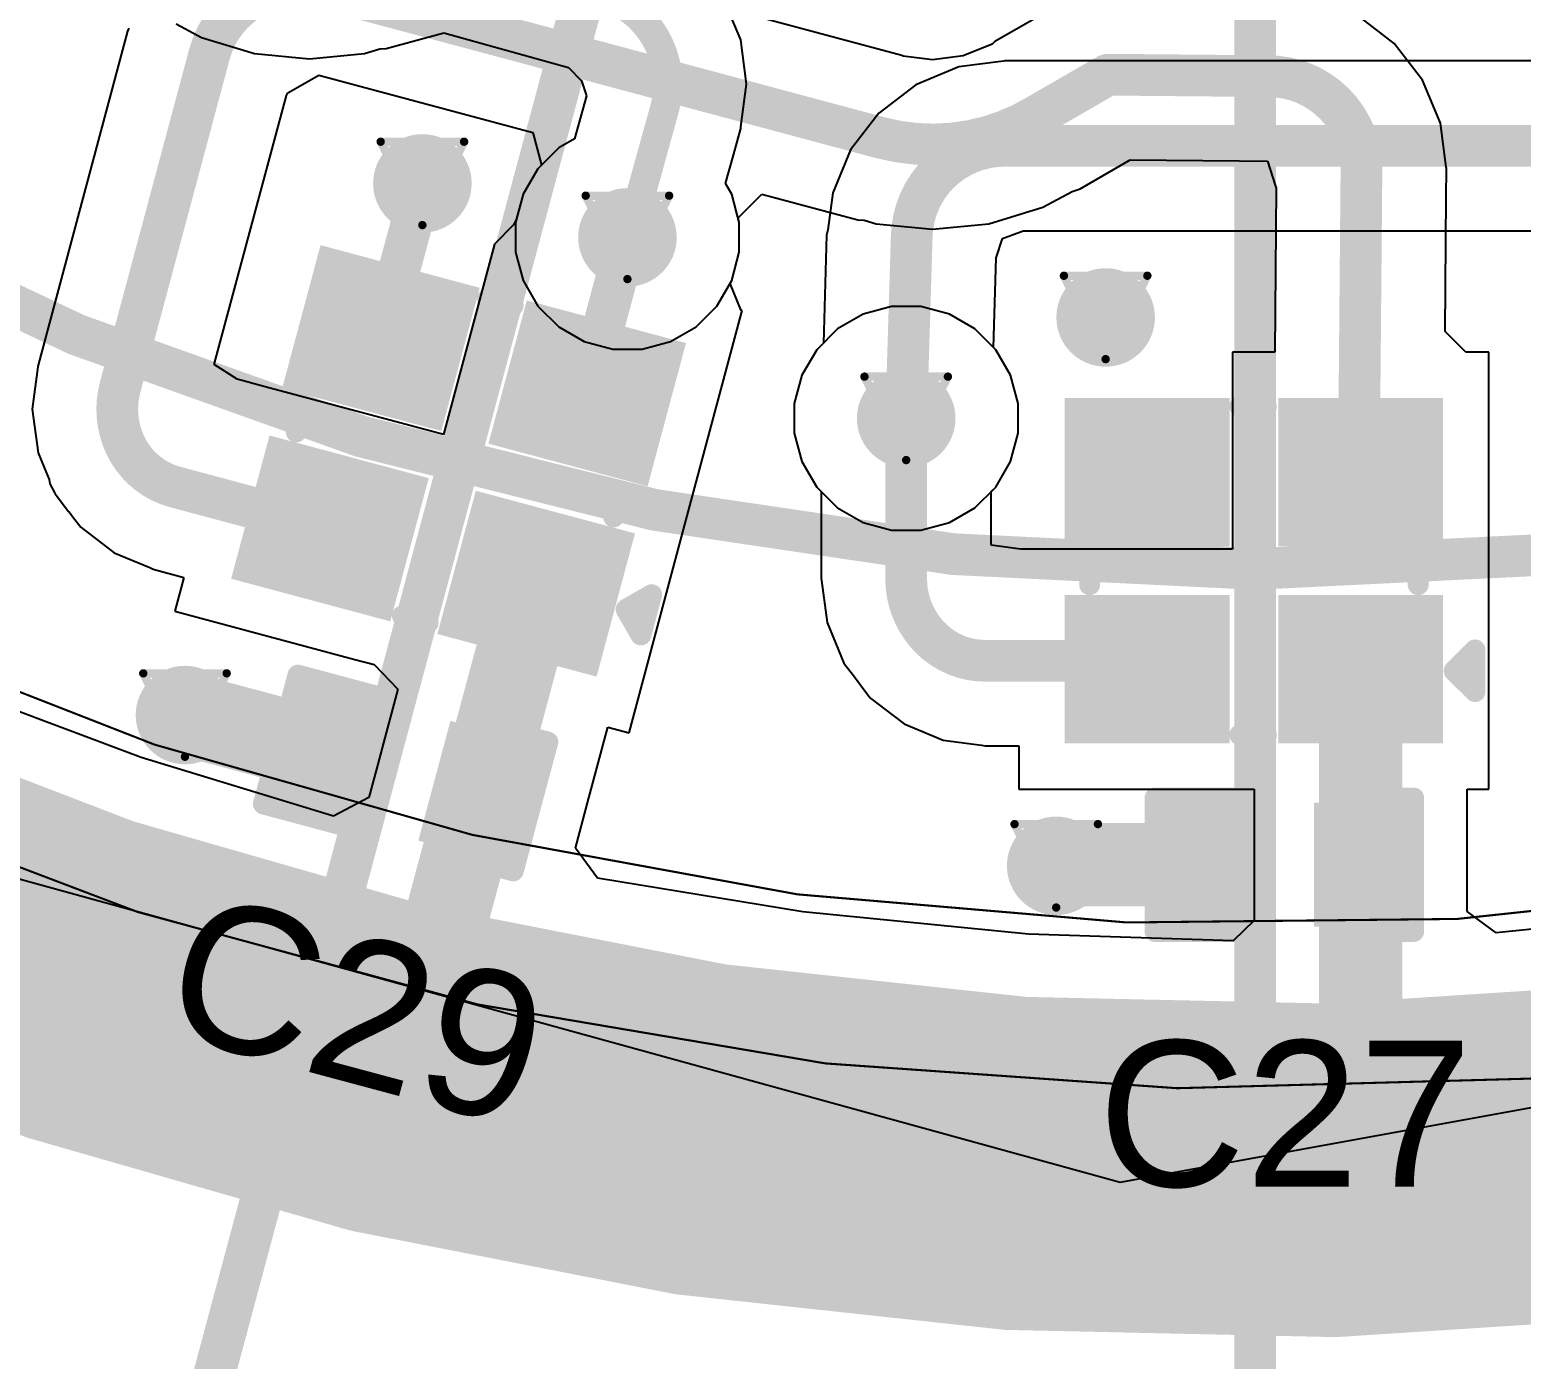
# Model space of a CAD drawing. Header units: inches. Extents: x -18 to 217, y -14 to 159.
# Drawn here: x 28.35 to 37.43, y -4.1 to 4 of the extents above; entities that cross this region are included whole.
import ezdxf

# ---------------------------------------------------------------- set-up
doc = ezdxf.new("R2010")
doc.units = ezdxf.units.IN
for name, color, linetype in [('Bottom Layer', 5, 'Continuous'), ('Dimension', 6, 'Continuous'), ('Drill Drawing', 1, 'Continuous'), ('Fabrication', 76, 'Continuous'), ('Top Layer', 1, 'Continuous'), ('Top Overlay', 2, 'Continuous'), ('Top Paste', 8, 'Continuous'), ('Top Solder', 216, 'Continuous'), ('Via Holes', 16, 'Continuous')]:
    doc.layers.add(name, color=color, linetype=linetype)
doc.styles.add('Arial', font='', dxfattribs={"height": 0.2})
doc.styles.get('Arial').set_extended_font_data('Arial')

# ---------------------------------------------------------------- blocks, each defined once
blk = doc.blocks.new('SK6812_EC20_14')
at = {"layer": 'Top Layer'}
for points in [[(-1.04999917, 0.95000191), (-0.24999823, 0.95000191), (-0.24999823, 0.25000077), (-1.04999917, 0.25000077)], [(0.24999823, 0.9499993699999999), (1.04999917, 0.9499993699999999), (1.04999917, 0.24999823), (0.24999823, 0.24999823)], [(-1.04999917, -0.24999823), (-0.24999823, -0.24999823), (-0.24999823, -0.9499993699999999), (-1.04999917, -0.9499993699999999)], [(0.24999823, -0.24999823), (1.04999917, -0.24999823), (1.04999917, -0.9499993699999999), (0.24999823, -0.9499993699999999)]]:
    blk.add_hatch(color=1, dxfattribs=at).paths.add_polyline_path(points)
at = {"layer": 'Top Paste'}
for points in [[(-1.04999917, 0.95000191), (-0.24999823, 0.95000191), (-0.24999823, 0.25000077), (-1.04999917, 0.25000077)], [(0.24999823, 0.9499993699999999), (1.04999917, 0.9499993699999999), (1.04999917, 0.24999823), (0.24999823, 0.24999823)], [(-1.04999917, -0.24999823), (-0.24999823, -0.24999823), (-0.24999823, -0.9499993699999999), (-1.04999917, -0.9499993699999999)], [(0.24999823, -0.24999823), (1.04999917, -0.24999823), (1.04999917, -0.9499993699999999), (0.24999823, -0.9499993699999999)]]:
    blk.add_hatch(color=8, dxfattribs=at).paths.add_polyline_path(points)
at = {"layer": 'Top Solder'}
for points in [[(-1.15159917, 1.05160191), (-0.14839823, 1.05160191), (-0.14839823, 0.14840077), (-1.15159917, 0.14840077)], [(0.14839823, 1.05159937), (1.15159917, 1.05159937), (1.15159917, 0.14839823), (0.14839823, 0.14839823)], [(-1.15159917, -0.14839823), (-0.14839823, -0.14839823), (-0.14839823, -1.05159937), (-1.15159917, -1.05159937)], [(0.14839823, -0.14839823), (1.15159917, -0.14839823), (1.15159917, -1.05159937), (0.14839823, -1.05159937)]]:
    blk.add_hatch(color=216, dxfattribs=at).paths.add_polyline_path(points)
at = {"layer": 'Top Overlay', "const_width": 0.127}
for points in [[(-0.08560054, 1.00000054), (0.0762, 1.00000562)], [(-1.00000054, -0.08560054), (-1.00000054, 0.0762)], [(0.9999929200000001, -0.08560054), (0.99999546, 0.0762)], [(1.2192, -0.6096), (1.3462, -0.4826)], [(1.3462, -0.7365974599999999), (1.3462, -0.4826)], [(1.2192, -0.6096), (1.3462, -0.7365974599999999)], [(-0.08560054, -0.9999929200000001), (0.0762, -0.99999546)]]:
    blk.add_lwpolyline(points, dxfattribs=at)
at = {"layer": 'Top Overlay', "const_width": 0.0635}
for points in [[(-0.11735054, 1.00000054, 1), (-0.05385054, 1.00000054, 1)], [(0.04445, 1.00000562, 1), (0.10795, 1.00000562, 1)], [(-1.03175054, 0.0762, 1), (-0.9682505399999999, 0.0762, 1)], [(0.9682454599999999, 0.0762, 1), (1.03174546, 0.0762, 1)], [(-1.03175054, -0.08560054, 1), (-0.9682505399999999, -0.08560054, 1)], [(0.96824292, -0.08560054, 1), (1.03174292, -0.08560054, 1)], [(1.31445, -0.4826, 1), (1.37795, -0.4826, 1)], [(1.31445, -0.4826, 1), (1.37795, -0.4826, 1)], [(1.18745, -0.6096, 1), (1.25095, -0.6096, 1)], [(1.18745, -0.6096, 1), (1.25095, -0.6096, 1)], [(1.31445, -0.7365974599999999, 1), (1.37795, -0.7365974599999999, 1)], [(1.31445, -0.7365974599999999, 1), (1.37795, -0.7365974599999999, 1)], [(-0.11735054, -0.9999929200000001, 1), (-0.05385054, -0.9999929200000001, 1)], [(0.04445, -0.99999546, 1), (0.10795, -0.99999546, 1)]]:
    blk.add_lwpolyline(points, format="xyb", close=True, dxfattribs=at)
blk = doc.blocks.new('SK6812_EC20_15')
at = {"layer": 'Top Layer'}
for points in [[(-1.04999917, 0.95000191), (-0.24999823, 0.95000191), (-0.24999823, 0.25000077), (-1.04999917, 0.25000077)], [(0.25000077, 0.95000191), (1.05000171, 0.95000191), (1.05000171, 0.25000077), (0.25000077, 0.25000077)], [(-1.04999917, -0.24999823), (-0.24999823, -0.24999823), (-0.24999823, -0.9499993699999999), (-1.04999917, -0.9499993699999999)], [(0.25000077, -0.24999823), (1.05000171, -0.24999823), (1.05000171, -0.9499993699999999), (0.25000077, -0.9499993699999999)]]:
    blk.add_hatch(color=1, dxfattribs=at).paths.add_polyline_path(points)
at = {"layer": 'Top Paste'}
for points in [[(-1.04999917, 0.95000191), (-0.24999823, 0.95000191), (-0.24999823, 0.25000077), (-1.04999917, 0.25000077)], [(0.25000077, 0.95000191), (1.05000171, 0.95000191), (1.05000171, 0.25000077), (0.25000077, 0.25000077)], [(-1.04999917, -0.24999823), (-0.24999823, -0.24999823), (-0.24999823, -0.9499993699999999), (-1.04999917, -0.9499993699999999)], [(0.25000077, -0.24999823), (1.05000171, -0.24999823), (1.05000171, -0.9499993699999999), (0.25000077, -0.9499993699999999)]]:
    blk.add_hatch(color=8, dxfattribs=at).paths.add_polyline_path(points)
at = {"layer": 'Top Solder'}
for points in [[(-1.15159917, 1.05160191), (-0.14839823, 1.05160191), (-0.14839823, 0.14840077), (-1.15159917, 0.14840077)], [(0.14840077, 1.05160191), (1.15160171, 1.05160191), (1.15160171, 0.14840077), (0.14840077, 0.14840077)], [(-1.15159917, -0.14839823), (-0.14839823, -0.14839823), (-0.14839823, -1.05159937), (-1.15159917, -1.05159937)], [(0.14840077, -0.14839823), (1.15160171, -0.14839823), (1.15160171, -1.05159937), (0.14840077, -1.05159937)]]:
    blk.add_hatch(color=216, dxfattribs=at).paths.add_polyline_path(points)
at = {"layer": 'Top Overlay', "const_width": 0.127}
for points in [[(-0.08560054, 1.00000054), (0.0762, 1.00000054)], [(-0.999998, -0.08560054), (-0.999998, 0.0762)], [(0.999998, -0.08560054), (0.999998, 0.0762)], [(1.2192, -0.6096), (1.3462, -0.4826)], [(1.3462, -0.7366), (1.3462, -0.4826)], [(1.2192, -0.6096), (1.3462, -0.7366)], [(-0.08560054, -0.999998), (0.0762, -0.999998)]]:
    blk.add_lwpolyline(points, dxfattribs=at)
at = {"layer": 'Top Overlay', "const_width": 0.0635}
for points in [[(-0.11735054, 1.00000054, 1), (-0.05385054, 1.00000054, 1)], [(0.04445, 1.00000054, 1), (0.10795, 1.00000054, 1)], [(-1.031748, 0.0762, 1), (-0.968248, 0.0762, 1)], [(0.968248, 0.0762, 1), (1.031748, 0.0762, 1)], [(-1.031748, -0.08560054, 1), (-0.968248, -0.08560054, 1)], [(0.968248, -0.08560054, 1), (1.031748, -0.08560054, 1)], [(1.31445, -0.4826, 1), (1.37795, -0.4826, 1)], [(1.31445, -0.4826, 1), (1.37795, -0.4826, 1)], [(1.18745, -0.6096, 1), (1.25095, -0.6096, 1)], [(1.18745, -0.6096, 1), (1.25095, -0.6096, 1)], [(1.31445, -0.7366, 1), (1.37795, -0.7366, 1)], [(1.31445, -0.7366, 1), (1.37795, -0.7366, 1)], [(-0.11735054, -0.999998, 1), (-0.05385054, -0.999998, 1)], [(0.04445, -0.999998, 1), (0.10795, -0.999998, 1)]]:
    blk.add_lwpolyline(points, format="xyb", close=True, dxfattribs=at)
blk = doc.blocks.new('C___0402_26')
at = {"layer": 'Top Layer'}
for points in [[(-0.6985, -0.31749746), (-0.6985, 0.3175025399999999), (-0.2413000000000001, 0.3175025400000001), (-0.2412999999999999, -0.31749746)], [(0.2413000000000001, -0.3175025400000001), (0.2412999999999999, 0.31749746), (0.6985, 0.31749746), (0.6985, -0.3175025399999999)]]:
    blk.add_hatch(color=1, dxfattribs=at).paths.add_polyline_path(points)
at = {"layer": 'Top Paste'}
for points in [[(-0.6985, -0.31749746), (-0.6985, 0.3175025399999999), (-0.2413000000000001, 0.3175025400000001), (-0.2412999999999999, -0.31749746)], [(0.2413000000000001, -0.3175025400000001), (0.2412999999999999, 0.31749746), (0.6985, 0.31749746), (0.6985, -0.3175025399999999)]]:
    blk.add_hatch(color=8, dxfattribs=at).paths.add_polyline_path(points)
at = {"layer": 'Top Solder'}
for points in [[(-0.7584998799999999, -0.3774973400000001), (-0.7584998799999999, 0.3775024199999999), (-0.1813001200000001, 0.3775024200000001), (-0.1813001199999999, -0.3774973399999999)], [(0.1813001200000001, -0.3775024200000001), (0.1813001199999999, 0.3774973399999999), (0.7584998799999999, 0.3774973400000001), (0.7584998799999999, -0.3775024199999999)]]:
    blk.add_hatch(color=216, dxfattribs=at).paths.add_polyline_path(points)
at = {"layer": 'Top Overlay', "const_width": 0.127}
for points in [[(-0.7874, 0.4064), (-0.2794, 0.4064)], [(-0.7874, -0.4064), (-0.7874, 0.4064)], [(0.2794, 0.4064), (0.7874, 0.4064)], [(0.7874, -0.4064), (0.7874, 0.4064)], [(-0.7874, -0.4064), (-0.2794, -0.4064)], [(0.2794, -0.4064), (0.7874, -0.4064)]]:
    blk.add_lwpolyline(points, dxfattribs=at)
at = {"layer": 'Top Overlay', "const_width": 0.0635}
for points in [[(-0.8191499999999999, 0.4064, 1), (-0.7556499999999999, 0.4064, 1)], [(-0.8191499999999999, 0.4064, 1), (-0.7556499999999999, 0.4064, 1)], [(-0.31115, 0.4064, 1), (-0.24765, 0.4064, 1)], [(0.24765, 0.4064, 1), (0.31115, 0.4064, 1)], [(0.7556499999999999, 0.4064, 1), (0.8191499999999999, 0.4064, 1)], [(0.7556499999999999, 0.4064, 1), (0.8191499999999999, 0.4064, 1)], [(-0.8191499999999999, -0.4064, 1), (-0.7556499999999999, -0.4064, 1)], [(-0.8191499999999999, -0.4064, 1), (-0.7556499999999999, -0.4064, 1)], [(-0.31115, -0.4064, 1), (-0.24765, -0.4064, 1)], [(0.24765, -0.4064, 1), (0.31115, -0.4064, 1)], [(0.7556499999999999, -0.4064, 1), (0.8191499999999999, -0.4064, 1)], [(0.7556499999999999, -0.4064, 1), (0.8191499999999999, -0.4064, 1)]]:
    blk.add_lwpolyline(points, format="xyb", close=True, dxfattribs=at)
blk = doc.blocks.new('C___0402_27')
at = {"layer": 'Top Layer'}
for points in [[(-0.69849746, -0.3175), (-0.69849746, 0.3175), (-0.24129746, 0.3175), (-0.24129746, -0.3175)], [(0.24130254, -0.31750762), (0.24130254, 0.31749238), (0.6985025399999999, 0.31749238), (0.6985025399999999, -0.31750762)]]:
    blk.add_hatch(color=1, dxfattribs=at).paths.add_polyline_path(points)
at = {"layer": 'Top Paste'}
for points in [[(-0.69849746, -0.3175), (-0.69849746, 0.3175), (-0.24129746, 0.3175), (-0.24129746, -0.3175)], [(0.24130254, -0.31750762), (0.24130254, 0.31749238), (0.6985025399999999, 0.31749238), (0.6985025399999999, -0.31750762)]]:
    blk.add_hatch(color=8, dxfattribs=at).paths.add_polyline_path(points)
at = {"layer": 'Top Solder'}
for points in [[(-0.7584973399999999, -0.37749988), (-0.7584973399999999, 0.37749988), (-0.18129758, 0.37749988), (-0.18129758, -0.37749988)], [(0.1813026599999999, -0.3775075), (0.18130266, 0.37749226), (0.75850242, 0.37749226), (0.75850242, -0.3775075)]]:
    blk.add_hatch(color=216, dxfattribs=at).paths.add_polyline_path(points)
at = {"layer": 'Top Overlay', "const_width": 0.127}
for points in [[(-0.78740254, -0.4064), (-0.78739746, 0.4064)], [(-0.78739746, 0.4064), (-0.27940254, 0.40640508)], [(0.27940254, 0.40639746), (0.78739746, 0.4064)], [(0.78739746, -0.4064), (0.78739746, 0.4064)], [(-0.78740254, -0.4064), (-0.2794, -0.4064)], [(0.27939746, -0.4064076199999999), (0.78739746, -0.4064)]]:
    blk.add_lwpolyline(points, dxfattribs=at)
at = {"layer": 'Top Overlay', "const_width": 0.0635}
for points in [[(-0.8191474599999999, 0.4064, 1), (-0.7556474599999999, 0.4064, 1)], [(-0.8191474599999999, 0.4064, 1), (-0.7556474599999999, 0.4064, 1)], [(-0.31115254, 0.40640508, 1), (-0.24765254, 0.40640508, 1)], [(0.24765254, 0.40639746, 1), (0.31115254, 0.40639746, 1)], [(0.7556474599999999, 0.4064, 1), (0.8191474599999999, 0.4064, 1)], [(0.7556474599999999, 0.4064, 1), (0.8191474599999999, 0.4064, 1)], [(-0.8191525399999998, -0.4064, 1), (-0.75565254, -0.4064, 1)], [(-0.8191525399999998, -0.4064, 1), (-0.75565254, -0.4064, 1)], [(-0.31115, -0.4064, 1), (-0.24765, -0.4064, 1)], [(0.24764746, -0.4064076199999999, 1), (0.31114746, -0.4064076199999999, 1)], [(0.7556474599999999, -0.4064, 1), (0.8191474599999999, -0.4064, 1)], [(0.7556474599999999, -0.4064, 1), (0.8191474599999999, -0.4064, 1)]]:
    blk.add_lwpolyline(points, format="xyb", close=True, dxfattribs=at)

msp = doc.modelspace()

# ---------------------------------------------------------------- hatches: boundary and pattern name
at = {"layer": 'Bottom Layer'}
h = msp.add_hatch(color=5, dxfattribs=at)
edge = h.paths.add_edge_path()
edge.add_arc((30.74084022, 3.06484528), 0.2999994, 0, 360)
h = msp.add_hatch(color=5, dxfattribs=at)
edge = h.paths.add_edge_path()
edge.add_arc((31.98903178, 2.73615404), 0.2999994, 0, 360)
h = msp.add_hatch(color=5, dxfattribs=at)
edge = h.paths.add_edge_path()
edge.add_arc((34.90018674, 2.24858072), 0.2999994, 0, 360)
h = msp.add_hatch(color=5, dxfattribs=at)
edge = h.paths.add_edge_path()
edge.add_arc((33.68595498, 1.63403026), 0.2999994, 0, 360)
h = msp.add_hatch(color=5, dxfattribs=at)
edge = h.paths.add_edge_path()
edge.add_arc((29.2955345, -0.17275556), 0.2999994, 0, 360)
h = msp.add_hatch(color=5, dxfattribs=at)
edge = h.paths.add_edge_path()
edge.add_arc((34.5992577, -1.0909935), 0.2999994, 0, 360)
at = {"layer": 'Top Layer'}
h = msp.add_hatch(color=1, dxfattribs=at)
edge = h.paths.add_edge_path()
edge.add_arc((30.74084022, 3.06484528), 0.2999994, 0, 360)
h = msp.add_hatch(color=1, dxfattribs=at)
edge = h.paths.add_edge_path()
edge.add_arc((31.98903178, 2.73615404), 0.2999994, 0, 360)
h = msp.add_hatch(color=1, dxfattribs=at)
edge = h.paths.add_edge_path()
edge.add_arc((34.90018674, 2.24858072), 0.2999994, 0, 360)
h = msp.add_hatch(color=1, dxfattribs=at)
edge = h.paths.add_edge_path()
edge.add_arc((33.68595498, 1.63403026), 0.2999994, 0, 360)
h = msp.add_hatch(color=1, dxfattribs=at)
edge = h.paths.add_edge_path()
edge.add_arc((29.2955345, -0.17275556), 0.2999994, 0, 360)
h = msp.add_hatch(color=1, dxfattribs=at)
edge = h.paths.add_edge_path()
edge.add_arc((34.5992577, -1.0909935), 0.2999994, 0, 360)
at = {"layer": 'Via Holes'}
h = msp.add_hatch(color=7, dxfattribs=at)
edge = h.paths.add_edge_path()
edge.add_arc((30.74084022, 3.06484528), 0.1499997, 0, 360)
h = msp.add_hatch(color=7, dxfattribs=at)
edge = h.paths.add_edge_path()
edge.add_arc((31.98903178, 2.73615404), 0.1499997, 0, 360)
h = msp.add_hatch(color=7, dxfattribs=at)
edge = h.paths.add_edge_path()
edge.add_arc((34.90018674, 2.24858072), 0.1499997, 0, 360)
h = msp.add_hatch(color=7, dxfattribs=at)
edge = h.paths.add_edge_path()
edge.add_arc((33.68595498, 1.63403026), 0.1499997, 0, 360)
h = msp.add_hatch(color=7, dxfattribs=at)
edge = h.paths.add_edge_path()
edge.add_arc((29.2955345, -0.17275556), 0.1499997, 0, 360)
h = msp.add_hatch(color=7, dxfattribs=at)
edge = h.paths.add_edge_path()
edge.add_arc((34.5992577, -1.0909935), 0.1499997, 0, 360)

# ---------------------------------------------------------------- linework, layer by layer
at = {"layer": 'Bottom Layer'}
for p, q in [((32.67838524, 3.93915646), (32.57382868, 4.19157658)), ((29.24179572, 4.03659848), (29.39568162, 3.9543482)), ((29.39568162, 3.9543482), (29.71801524, 3.85656836)), ((30.51981958, 3.88720584), (30.8715537, 3.98144746)), ((30.8715537, 3.98144746), (31.6297564, 3.77072906)), ((32.71404683999999, 3.66827308), (32.67838524, 3.93915646)), ((29.71801524, 3.85656836), (30.05323174, 3.82355344)), ((30.05323174, 3.82355344), (30.38844824, 3.85656836)), ((30.38844824, 3.85656836), (30.4810795, 3.88466838)), ((30.4810795, 3.88466838), (30.51981958, 3.88720584)), ((31.6297564, 3.77072906), (31.70858276, 3.69009422)), ((34.00550222, 3.77416568), (33.74407017999999, 3.66587532)), ((34.27835918, 3.81008636), (34.00550222, 3.77416568)), ((34.28684786, 3.81177546), (34.27835918, 3.81008636)), ((37.79226884, 3.811778), (34.28684786, 3.81177546)), ((31.70858276, 3.69009422), (31.73961648, 3.597752519999999)), ((32.67992194, 3.40907878), (32.71404683999999, 3.66827308)), ((33.74407017999999, 3.66587532), (33.51957482, 3.49361252)), ((31.73961648, 3.597752519999999), (31.66722902, 3.33671418)), ((33.51957482, 3.49361252), (33.34731202, 3.26911716)), ((32.63417908, 3.23783198), (32.679005, 3.39946742)), ((32.679005, 3.39946742), (32.67992701999999, 3.40907878)), ((32.67992701999999, 3.40907878), (32.67992194, 3.40907878)), ((31.57088681999999, 3.28109072), (31.44409509999999, 3.154299)), ((31.66722902, 3.33671418), (31.57088681999999, 3.28109072)), ((33.34731202, 3.26911716), (33.23902166, 3.00768512)), ((32.58601814, 3.06414678), (32.63417908, 3.23783198)), ((31.44409509999999, 3.154299), (31.35444072, 2.99901102)), ((31.35444072, 2.99901102), (31.30803238, 2.82580842)), ((32.62362284, 2.99901102), (32.58601814, 3.06414678)), ((32.67003118, 2.82580842), (32.62362284, 2.99901102)), ((33.23902166, 3.00768512), (33.20923, 2.78137874)), ((31.30803238, 2.82580842), (31.30803238, 2.64649966)), ((32.67003118, 2.64649966), (32.67003118, 2.82580842)), ((33.20182081999999, 2.7492833), (33.18177514, 2.09293206)), ((33.20923, 2.78137874), (33.20182081999999, 2.7492833)), ((34.2340311, 2.61255002), (34.27209554, 2.73025362)), ((34.27209554, 2.73025362), (34.39836656, 2.77587202)), ((34.39836656, 2.77587202), (37.79225868, 2.77587456)), ((31.30803238, 2.64649966), (31.35444072, 2.47329706)), ((32.62362284, 2.47329706), (32.67003118, 2.64649966)), ((34.21733313999999, 2.06573374), (34.2340311, 2.61255002)), ((31.35444072, 2.47329706), (31.44409509999999, 2.31800908)), ((32.53396846, 2.31800908), (32.62362284, 2.47329706)), ((31.44409509999999, 2.31800908), (31.57088681999999, 2.19121736)), ((32.40717674, 2.19121736), (32.53396846, 2.31800908)), ((31.57088681999999, 2.19121736), (31.7261748, 2.10156298)), ((32.25188876, 2.10156298), (32.40717674, 2.19121736)), ((31.7261748, 2.10156298), (31.8993774, 2.05515464)), ((32.07868616, 2.05515464), (32.25188876, 2.10156298)), ((33.18177514, 2.09293206), (33.1410183, 2.05217522)), ((31.8993774, 2.05515464), (32.07868616, 2.05515464)), ((33.1410183, 2.05217522), (33.05136392, 1.89688724)), ((34.23089166, 2.05217522), (34.21733313999999, 2.06573374)), ((34.32054604, 1.89688724), (34.23089166, 2.05217522)), ((33.05136392, 1.89688724), (33.00495557999999, 1.72368464)), ((34.36695438, 1.72368464), (34.32054604, 1.89688724)), ((33.00495557999999, 1.72368464), (33.00495557999999, 1.54437588)), ((34.36695438, 1.54437588), (34.36695438, 1.72368464)), ((33.00495557999999, 1.54437588), (33.05136392, 1.37117328)), ((34.32054604, 1.37117328), (34.36695438, 1.54437588)), ((33.05136392, 1.37117328), (33.1410183, 1.2158853)), ((34.23089166, 1.2158853), (34.32054604, 1.37117328)), ((33.1410183, 1.2158853), (33.26781002, 1.08909358)), ((34.10409994, 1.08909358), (34.23089166, 1.2158853)), ((33.26781002, 1.08909358), (33.423098, 0.9994392)), ((33.423098, 0.9994392), (33.5963006, 0.95303086)), ((33.77560936, 0.95303086), (33.94881196, 0.9994392)), ((33.94881196, 0.9994392), (34.10409994, 1.08909358)), ((33.5963006, 0.95303086), (33.77560936, 0.95303086))]:
    msp.add_line(p, q, dxfattribs=at)
for points, const_width in [([(31.81510274, 4.2164889, -0.4105589686091919), (32.21745652, 3.52746818)], 0.1778), ([(33.71939662, 2.7334718, -0.4113535420624389), (34.2868504, 3.29382628)], 0.254)]:
    msp.add_lwpolyline(points, format="xyb", dxfattribs=dict(at, const_width=const_width))
for points, const_width in [([(31.99724614, 2.73387566), (32.21731936, 3.52749358)], 0.1778), ([(34.28684786, 3.29382374), (37.79226884, 3.29382628)], 0.254), ([(33.68595498, 1.63403026), (33.71953124, 2.7334718)], 0.254)]:
    msp.add_lwpolyline(points, dxfattribs=dict(at, const_width=const_width))
for points, const_width in [([(32.17286936, 3.52749358, 1), (32.26176936, 3.52749358, 1)], 0.0889), ([(32.17300652, 3.52746818, 1), (32.26190652, 3.52746818, 1)], 0.0889), ([(34.22334786, 3.29382374, 1), (34.35034786, 3.29382374, 1)], 0.127), ([(34.22335039999999, 3.29382628, 1), (34.3503504, 3.29382628, 1)], 0.127), ([(31.95279614, 2.73387566, 1), (32.04169614, 2.73387566, 1)], 0.0889), ([(33.65589661999999, 2.7334718, 1), (33.78289662, 2.7334718, 1)], 0.127), ([(33.65603124, 2.7334718, 1), (33.78303124, 2.7334718, 1)], 0.127), ([(33.62245497999999, 1.63403026, 1), (33.74945498, 1.63403026, 1)], 0.127)]:
    msp.add_lwpolyline(points, format="xyb", close=True, dxfattribs=dict(at, const_width=const_width))
at = {"layer": 'Dimension', "const_width": 0.254}
for points in [[(35.81033478, 46.4669251), (35.81100533999999, -6.45006076)], [(29.16305064, -5.34743914), (42.36282611999999, 43.91477628)]]:
    msp.add_lwpolyline(points, dxfattribs=at)
for points in [[(58.31000022, 19.46699942, 1), (13.30999878, 19.46699942, 1)], [(54.56033537999999, 19.46692576, 1), (17.06033418, 19.46692576, 1)]]:
    msp.add_lwpolyline(points, format="xyb", close=True, dxfattribs=at)
at = {"layer": 'Drill Drawing', "const_width": 0.0508}
for points in [[(30.48684022, 3.31884528), (30.99484022, 3.31884528)], [(30.48684022, 3.31884528), (30.74084022, 2.81084528)], [(30.74084022, 2.81084528), (30.99484022, 3.31884528)], [(31.73503178, 2.99015404), (32.24303178, 2.99015404)], [(31.73503178, 2.99015404), (31.98903178, 2.48215404)], [(31.98903178, 2.48215404), (32.24303178, 2.99015404)], [(34.64618674, 2.50258072), (35.15418674, 2.50258072)], [(34.64618674, 2.50258072), (34.90018674, 1.99458072)], [(34.90018674, 1.99458072), (35.15418674, 2.50258072)], [(33.43195498, 1.88803026), (33.93995498, 1.88803026)], [(33.43195498, 1.88803026), (33.68595498, 1.38003026)], [(33.68595498, 1.38003026), (33.93995498, 1.88803026)], [(29.0415345, 0.08124444), (29.5495345, 0.08124444)], [(29.0415345, 0.08124444), (29.2955345, -0.42675556)], [(29.2955345, -0.42675556), (29.5495345, 0.08124444)], [(34.3452577, -0.8369935000000001), (34.8532577, -0.8369935000000001)], [(34.3452577, -0.8369935000000001), (34.5992577, -1.3449935)], [(34.5992577, -1.3449935), (34.8532577, -0.8369935000000001)]]:
    msp.add_lwpolyline(points, dxfattribs=at)
at = {"layer": 'Drill Drawing', "const_width": 0.0254}
for points in [[(30.47414022, 3.31884528, 1), (30.49954022, 3.31884528, 1)], [(30.47414022, 3.31884528, 1), (30.49954022, 3.31884528, 1)], [(30.98214022, 3.31884528, 1), (31.00754022, 3.31884528, 1)], [(30.98214022, 3.31884528, 1), (31.00754022, 3.31884528, 1)], [(31.72233178, 2.99015404, 1), (31.74773178, 2.99015404, 1)], [(31.72233178, 2.99015404, 1), (31.74773178, 2.99015404, 1)], [(32.23033178, 2.99015404, 1), (32.25573178, 2.99015404, 1)], [(32.23033178, 2.99015404, 1), (32.25573178, 2.99015404, 1)], [(30.72814022, 2.81084528, 1), (30.75354022, 2.81084528, 1)], [(30.72814022, 2.81084528, 1), (30.75354022, 2.81084528, 1)], [(31.97633178, 2.48215404, 1), (32.00173178, 2.48215404, 1)], [(31.97633178, 2.48215404, 1), (32.00173178, 2.48215404, 1)], [(34.63348674, 2.50258072, 1), (34.65888674, 2.50258072, 1)], [(34.63348674, 2.50258072, 1), (34.65888674, 2.50258072, 1)], [(35.14148674, 2.50258072, 1), (35.16688674, 2.50258072, 1)], [(35.14148674, 2.50258072, 1), (35.16688674, 2.50258072, 1)], [(34.88748674, 1.99458072, 1), (34.91288674, 1.99458072, 1)], [(34.88748674, 1.99458072, 1), (34.91288674, 1.99458072, 1)], [(33.41925498, 1.88803026, 1), (33.44465498, 1.88803026, 1)], [(33.41925498, 1.88803026, 1), (33.44465498, 1.88803026, 1)], [(33.92725497999999, 1.88803026, 1), (33.95265498, 1.88803026, 1)], [(33.92725497999999, 1.88803026, 1), (33.95265498, 1.88803026, 1)], [(33.67325498, 1.38003026, 1), (33.69865498, 1.38003026, 1)], [(33.67325498, 1.38003026, 1), (33.69865498, 1.38003026, 1)], [(29.02883449999999, 0.08124444, 1), (29.0542345, 0.08124444, 1)], [(29.02883449999999, 0.08124444, 1), (29.0542345, 0.08124444, 1)], [(29.5368345, 0.08124444, 1), (29.5622345, 0.08124444, 1)], [(29.5368345, 0.08124444, 1), (29.5622345, 0.08124444, 1)], [(29.2828345, -0.42675556, 1), (29.3082345, -0.42675556, 1)], [(29.2828345, -0.42675556, 1), (29.3082345, -0.42675556, 1)], [(34.3325577, -0.8369935000000001, 1), (34.35795769999999, -0.8369935000000001, 1)], [(34.3325577, -0.8369935000000001, 1), (34.35795769999999, -0.8369935000000001, 1)], [(34.8405577, -0.8369935000000001, 1), (34.8659577, -0.8369935000000001, 1)], [(34.8405577, -0.8369935000000001, 1), (34.8659577, -0.8369935000000001, 1)], [(34.5865577, -1.3449935, 1), (34.6119577, -1.3449935, 1)], [(34.5865577, -1.3449935, 1), (34.6119577, -1.3449935, 1)]]:
    msp.add_lwpolyline(points, format="xyb", close=True, dxfattribs=at)
at = {"layer": 'Fabrication', "const_width": 0.0127}
for points in [[(53.19354867999999, 31.33267292, -1.167099627659095), (15.6750893, 13.58702642)], [(53.19354867999999, 31.33267292, -1.167099627659095), (15.6750893, 13.58702642)], [(53.19354867999999, 31.33267292, -1.167099627659095), (15.6750893, 13.58702642)], [(53.19354867999999, 31.33267292, -1.167099627659095), (15.6750893, 13.58702642)], [(54.51114574, 31.13829434, -1.205705075990638), (14.17744688, 15.54997652)], [(54.51114574, 31.13829434, -1.205705075990638), (14.17744688, 15.54997652)]]:
    msp.add_lwpolyline(points, format="xyb", dxfattribs=at)
at = {"layer": 'Top Layer'}
for p, q in [((33.65892176, 3.8445186), (30.27294936, 4.75178628)), ((34.65483798, 4.175506), (34.22624092, 3.9280592)), ((36.65717586, 3.91737088), (36.43245444, 4.089803859999999)), ((28.95455982, 4.009339199999999), (28.94557076, 3.99110962)), ((28.94557076, 3.99110962), (28.40099222, 1.95867528)), ((34.20862855999999, 3.9136574), (34.03362764, 3.84117088)), ((34.21817896, 3.92098784), (34.20862855999999, 3.9136574)), ((34.22624092, 3.9280592), (34.21817896, 3.92098784)), ((36.82960884, 3.69264946), (36.65717586, 3.91737088)), ((33.66850518, 3.83979166), (33.65892176, 3.8445186)), ((33.8458302, 3.81644652), (33.66850518, 3.83979166)), ((34.03362764, 3.84117088), (33.8458302, 3.81644652)), ((29.9226224, 3.615527439999999), (30.10961466, 3.72310406)), ((30.10961466, 3.72310406), (31.41237812, 3.37402932)), ((36.93800333999999, 3.43096088), (36.82960884, 3.69264946)), ((29.47409904, 1.9611467), (29.9132244, 3.600013119999999)), ((29.9132244, 3.600013119999999), (29.9226224, 3.615527439999999)), ((31.41237812, 3.37402932), (31.46551492, 3.17571882)), ((36.97310106, 3.16434724), (36.93800333999999, 3.43096088)), ((34.74418755999999, 3.03093628), (35.05036424, 3.20770504)), ((35.05036424, 3.20770504), (35.71254224, 3.20156332)), ((35.71254224, 3.20156332), (35.885882, 3.19995296)), ((35.885882, 3.19995296), (35.93496496, 3.04792888)), ((31.44409509999999, 3.154299), (31.35444072, 2.99901102)), ((31.46551492, 3.17571882), (31.44409509999999, 3.154299)), ((36.97349984, 3.16225174), (36.97310106, 3.16434724)), ((36.9744625, 3.1622619), (36.97349984, 3.16225174)), ((36.97400022, 2.98509182), (36.97546072, 3.15195966)), ((36.97561566, 3.15647832), (36.9744625, 3.1622619)), ((36.97521434, 3.15449204), (36.97561566, 3.15647832)), ((36.97546072, 3.15195966), (36.97521434, 3.15449204)), ((31.35444072, 2.99901102), (31.31258914, 2.8428188)), ((32.6621902, 2.85506922), (32.80736644, 3.00024546)), ((32.80736644, 3.00024546), (33.39080952, 2.843911)), ((34.51803104, 2.91920422), (34.69726614, 3.01500794)), ((34.69726614, 3.01500794), (34.74418755999999, 3.03093628)), ((35.93850064, 3.0359096), (35.92980622, 2.03753974)), ((35.93496496, 3.04792888), (35.93850064, 3.0359096)), ((34.1885143, 2.8192476), (34.51803104, 2.91920422)), ((36.96684758, 2.16381076), (36.97400022, 2.98509182)), ((31.31258914, 2.8428188), (31.29584546, 2.81191208)), ((32.67003118, 2.82580842), (32.6621902, 2.85506922)), ((32.67003118, 2.64649966), (32.67003118, 2.82580842)), ((33.39080952, 2.843911), (33.43039288, 2.84131766)), ((33.43039288, 2.84131766), (33.5031461, 2.8192476)), ((33.5031461, 2.8192476), (33.8458302, 2.78549608)), ((33.8458302, 2.78549608), (34.1885143, 2.8192476)), ((31.29584546, 2.81191208), (31.17895466, 2.69455138)), ((31.17895466, 2.69454376), (30.86837362, 1.5354427)), ((31.17895466, 2.69455138), (31.17894958, 2.69454884)), ((31.17894958, 2.69454884), (31.17895466, 2.69454376)), ((32.62362284, 2.47329706), (32.67003118, 2.64649966)), ((32.61371938, 2.45614444), (32.62362284, 2.47329706)), ((32.6817609, 2.29187756), (32.61371938, 2.45614444)), ((32.37714886, 1.13116868), (32.68773244, 2.29027736)), ((32.68773244, 2.29027736), (32.6817609, 2.29187756)), ((33.5963006, 2.31502966), (33.423098, 2.26862132)), ((33.77560936, 2.31502966), (33.5963006, 2.31502966)), ((33.94881196, 2.26862132), (33.77560936, 2.31502966)), ((33.26781002, 2.17896694), (33.1410183, 2.05217522)), ((33.423098, 2.26862132), (33.26781002, 2.17896694)), ((34.10409994, 2.17896694), (33.94881196, 2.26862132)), ((34.23089166, 2.05217522), (34.10409994, 2.17896694)), ((37.09202386, 2.03753974), (36.96684758, 2.16381076)), ((33.1410183, 2.05217522), (33.05136392, 1.89688724)), ((34.32054604, 1.89688724), (34.23089166, 2.05217522)), ((35.92980622, 2.03753974), (35.67163807999999, 2.03753974)), ((35.67163807999999, 2.03753974), (35.67163807999999, 0.8375396)), ((37.23363647999999, 2.03753974), (37.09202386, 2.03753974)), ((37.23363647999999, 0.57554114), (37.23363647999999, 2.03753974)), ((28.40021498, 1.94686174), (28.36635424, 1.68965626)), ((28.40099222, 1.95867528), (28.40021498, 1.94686174)), ((29.61267636, 1.87190888), (29.47409904, 1.9611467)), ((29.784421, 1.82588662), (29.61267636, 1.87190888)), ((30.86837362, 1.5354427), (29.784421, 1.82588662)), ((33.05136392, 1.89688724), (33.00495557999999, 1.72368464)), ((34.36695438, 1.72368464), (34.32054604, 1.89688724)), ((28.36635424, 1.68965626), (28.40137576, 1.42363444)), ((33.00495557999999, 1.72368464), (33.00495557999999, 1.54437588)), ((34.36695438, 1.54437588), (34.36695438, 1.72368464)), ((33.00495557999999, 1.54437588), (33.05136392, 1.37117328)), ((34.32054604, 1.37117328), (34.36695438, 1.54437588)), ((28.40137576, 1.42363444), (28.43846738, 1.33408928)), ((33.05136392, 1.37117328), (33.1410183, 1.2158853)), ((34.23089166, 1.2158853), (34.32054604, 1.37117328)), ((28.43846738, 1.33408928), (28.46805584, 1.262634)), ((28.46805584, 1.262634), (28.47351176, 1.23517406)), ((28.47351176, 1.23517406), (28.50271922, 1.1789664)), ((33.1410183, 1.2158853), (33.16800071999999, 1.18890288)), ((33.16800071999999, 1.18890288), (33.16799564, 0.65881758)), ((34.20390162, 0.8618347000000001), (34.20390416, 1.1888978)), ((34.20390416, 1.1888978), (34.23089166, 1.2158853)), ((28.50271922, 1.1789664), (28.50405018, 1.17573806)), ((28.50405018, 1.17573806), (28.5051246, 1.17433852)), ((28.5051246, 1.17433852), (28.50513222, 1.1743436)), ((28.50513222, 1.1743436), (28.50552846, 1.1744325)), ((28.50552846, 1.1744325), (28.58579754, 1.06713782)), ((31.99875744, -0.2810129), (32.3771514, 1.13116868)), ((32.3771514, 1.13116868), (32.37714886, 1.13116868)), ((28.58579754, 1.06713782), (28.59001648, 1.06432096)), ((28.59001648, 1.06432096), (28.61083432, 1.0371963)), ((28.61083432, 1.0371963), (28.66080374, 0.9720757799999998)), ((28.66080374, 0.9720757799999998), (28.864687, 0.8156295599999999)), ((34.38170161999999, 0.8375396), (34.20390162, 0.8618347000000001)), ((35.67163807999999, 0.8375396), (34.38170161999999, 0.8375396)), ((28.864687, 0.8156295599999999), (29.0812855, 0.72591168)), ((29.0812855, 0.72591168), (29.10181378, 0.7157872399999999)), ((29.10181378, 0.7157872399999999), (29.28942326, 0.66551556)), ((29.28942326, 0.66551556), (29.2342824, 0.45972476)), ((33.16799564, 0.65881758), (33.17036292, 0.64691514)), ((33.17036292, 0.64691514), (33.20417032, 0.39011606)), ((37.23363647999999, -0.624459), (37.23363647999999, 0.57554114)), ((29.2342824, 0.45972476), (30.32994188, 0.16614394)), ((33.20417032, 0.39011606), (33.30685236, 0.14222222)), ((30.32994188, 0.16614394), (30.44724924, 0.13471144)), ((30.44724924, 0.13471144), (30.59134344, -0.014478)), ((33.30685236, 0.14222222), (33.36444178, 0.06717284)), ((23.93499912, 0.0294005), (34.98801485999999, -3.01798228)), ((29.02793788, -0.43214798), (27.7355935, 0.05425694)), ((33.36444178, 0.06717284), (33.4465676, -0.04080764)), ((30.59134344, -0.014478), (30.49548384, -0.3722293799999999)), ((33.4465676, -0.04080764), (33.46742099999999, -0.06823202)), ((33.46742099999999, -0.06823202), (33.46999148, -0.07208266)), ((33.46999148, -0.07208266), (33.47072808, -0.07258558)), ((33.47072808, -0.07258558), (33.4707357, -0.0725805)), ((33.4707357, -0.0725805), (33.47077634, -0.07260844)), ((33.47077634, -0.07260844), (33.60638186, -0.17467326)), ((33.60638186, -0.17467326), (33.67431924, -0.22680422)), ((31.74624588, -0.70737222), (31.86975084, -0.24644604)), ((31.86975084, -0.24644604), (31.99875744, -0.2810129)), ((33.67431924, -0.22680422), (33.91174574, -0.32515048)), ((33.91174574, -0.32515048), (34.14406684, -0.35573462)), ((34.14406684, -0.35573462), (34.16663981999999, -0.3602253399999999)), ((34.16663981999999, -0.3602253399999999), (34.37163813999999, -0.3602253399999999)), ((34.37163813999999, -0.3602253399999999), (34.37163813999999, -0.624459)), ((30.20008438, -0.78771242), (29.02793788, -0.43214798)), ((30.49548384, -0.37224208), (30.46669548, -0.47968408)), ((30.49548384, -0.3722293799999999), (30.49548384, -0.37224208)), ((30.46669294, -0.47968916), (30.41461278, -0.6740575799999999)), ((30.46669548, -0.47968408), (30.46669294, -0.47968916)), ((34.37163813999999, -0.624459), (35.80519636, -0.624459)), ((35.80519636, -0.624459), (35.80519636, -1.4239875)), ((37.1000782, -1.36913112), (37.1000782, -0.624459)), ((37.1000782, -0.624459), (37.23363647999999, -0.624459)), ((30.41461278, -0.6740575799999999), (30.20008438, -0.78771242)), ((31.71745498, -0.8148142199999999), (31.7462408, -0.70738492)), ((31.7462408, -0.70738492), (31.74624588, -0.70737222)), ((31.67241062, -0.9829317399999999), (31.71745498, -0.81482438)), ((31.71745498, -0.81482438), (31.71745498, -0.8148142199999999)), ((31.80762244, -1.1652885), (31.67241062, -0.9829317399999999)), ((33.0565125, -1.37147808), (31.80762244, -1.1652885)), ((34.98801485999999, -3.01798228), (45.47419911999999, -1.1135995)), ((34.43071345999999, -1.50682706), (33.0565125, -1.37147808)), ((35.80519636, -1.4239875), (35.67743182, -1.54763978)), ((37.27788074, -1.49826472), (37.1000782, -1.36913112)), ((38.5651375, -1.37147808), (37.27788074, -1.49826472)), ((35.67743182, -1.54763978), (34.43071345999999, -1.50682706))]:
    msp.add_line(p, q, dxfattribs=at)
for points, const_width in [([(29.44574248, 3.85709414, -0.411353542062439), (30.13889324, 4.25148756)], 0.254), ([(35.8906826, 3.717886899999999, -0.4105589686091917), (36.45765632, 3.15647832)], 0.254), ([(34.4852117, 3.4794952, -0.2036222772454965), (33.52486818, 3.34420972)], 0.254), ([(28.95204776, 1.43338804, -0.2007135270102288), (28.90126046, 1.82450486)], 0.254), ([(29.23587244, 1.21608342, -0.1984661258569603), (28.95204522, 1.43338804)], 0.254), ([(30.54314186, -2.32508552, -0.0654889419165775), (25.0653423, -0.2186813)], 2.032), ([(33.83623408, 0.29416756, -0.2007135270102288), (33.6859499, 0.6588124999999999)], 0.254), ([(34.16663981999999, 0.15772892, -0.1984661258569602), (33.8362417, 0.29416756)], 0.254), ([(42.09649949999999, -2.0545806, -0.0656608446012465), (36.28023224, -2.945511)], 2.032), ([(36.28023224, -2.945511, -0.0643828897711654), (30.54314186, -2.32508552)], 2.032)]:
    msp.add_lwpolyline(points, format="xyb", dxfattribs=dict(at, const_width=const_width))
for points, const_width in [([(30.13889324, 4.25148248), (33.52486563999999, 3.3442148)], 0.254), ([(28.90164654, 1.8259298), (29.44587456, 3.85705604)], 0.254), ([(34.48521424, 3.47949774), (34.9138113, 3.72694454)], 0.254), ([(34.9138113, 3.72694454), (35.89068514, 3.717884359999999)], 0.254), ([(36.44185752, 1.35772652), (36.4575217, 3.1564707)], 0.254), ([(30.48844804, 2.12278976), (30.74086054, 3.0647894)], 0.254), ([(31.73664214, 1.79409598), (31.98905209999999, 2.73609054)], 0.254), ([(28.901263, 1.82449978), (28.90164654, 1.8259298)], 0.254), ([(33.68594735999999, 0.6588124999999999), (33.68595498, 1.63403026)], 0.254), ([(29.23587244, 1.2160885), (30.177867, 0.9636785399999999)], 0.254), ([(31.12086485999999, -0.5398008), (31.4335668, 0.6272149)], 0.508), ([(34.16663728, 0.15772638), (35.14186012, 0.15772892)], 0.254), ([(36.45263728, -1.10164372), (36.45263728, 0.1065403)], 0.508), ([(29.35275562, -0.18121884), (30.0867826, -0.37788596)], 0.508), ([(31.09207396, -0.6472555), (31.12086485999999, -0.5398008)], 0.508), ([(30.6549933, -2.2784816), (31.09207396, -0.6472555)], 0.508), ([(34.65671758, -1.08435902), (35.41663478, -1.08434378)], 0.508), ([(36.45263728, -1.10164372), (36.45264236, -2.9016579)], 0.508)]:
    msp.add_lwpolyline(points, dxfattribs=dict(at, const_width=const_width))
for points, const_width in [([(29.38224248, 3.85709414, 1), (29.50924248, 3.85709414, 1)], 0.127), ([(29.38237456, 3.85705604, 1), (29.50937456, 3.85705604, 1)], 0.127), ([(34.85031129999999, 3.72694454, 1), (34.9773113, 3.72694454, 1)], 0.127), ([(34.85031129999999, 3.72694454, 1), (34.9773113, 3.72694454, 1)], 0.127), ([(35.8271826, 3.717886899999999, 1), (35.9541826, 3.717886899999999, 1)], 0.127), ([(35.82718514, 3.717884359999999, 1), (35.95418514, 3.717884359999999, 1)], 0.127), ([(34.4217117, 3.4794952, 1), (34.5487117, 3.4794952, 1)], 0.127), ([(34.42171424, 3.47949774, 1), (34.54871424, 3.47949774, 1)], 0.127), ([(33.46136564, 3.3442148, 1), (33.58836563999999, 3.3442148, 1)], 0.127), ([(33.46136818, 3.34420972, 1), (33.58836818, 3.34420972, 1)], 0.127), ([(36.3940217, 3.1564707, 1), (36.5210217, 3.1564707, 1)], 0.127), ([(36.39415631999999, 3.15647832, 1), (36.52115632, 3.15647832, 1)], 0.127), ([(30.67736054, 3.0647894, 1), (30.80436054, 3.0647894, 1)], 0.127), ([(31.9255521, 2.73609054, 1), (32.0525521, 2.73609054, 1)], 0.127), ([(30.42494804, 2.12278976, 1), (30.55194804, 2.12278976, 1)], 0.127), ([(28.83776046, 1.82450486, 1), (28.96476046, 1.82450486, 1)], 0.127), ([(28.837763, 1.82449978, 1), (28.964763, 1.82449978, 1)], 0.127), ([(28.83814654, 1.8259298, 1), (28.96514654, 1.8259298, 1)], 0.127), ([(28.83814654, 1.8259298, 1), (28.96514654, 1.8259298, 1)], 0.127), ([(31.67314214, 1.79409598, 1), (31.80014214, 1.79409598, 1)], 0.127), ([(33.62245497999999, 1.63403026, 1), (33.74945498, 1.63403026, 1)], 0.127), ([(28.88854522, 1.43338804, 1), (29.01554522, 1.43338804, 1)], 0.127), ([(28.88854776, 1.43338804, 1), (29.01554776, 1.43338804, 1)], 0.127), ([(36.37835752, 1.35772652, 1), (36.50535752, 1.35772652, 1)], 0.127), ([(29.17237244, 1.2160885, 1), (29.29937244, 1.2160885, 1)], 0.127), ([(29.17237244, 1.21608342, 1), (29.29937244, 1.21608342, 1)], 0.127), ([(30.114367, 0.9636785399999999, 1), (30.241367, 0.9636785399999999, 1)], 0.127), ([(31.3065668, 0.6272149, 1), (31.5605668, 0.6272149, 1)], 0.254), ([(33.62244736, 0.6588124999999999, 1), (33.74944736, 0.6588124999999999, 1)], 0.127), ([(33.6224499, 0.6588124999999999, 1), (33.74944989999999, 0.6588124999999999, 1)], 0.127), ([(33.77273408, 0.29416756, 1), (33.89973407999999, 0.29416756, 1)], 0.127), ([(33.7727417, 0.29416756, 1), (33.8997417, 0.29416756, 1)], 0.127), ([(34.10313728, 0.15772638, 1), (34.23013728, 0.15772638, 1)], 0.127), ([(34.10313982, 0.15772892, 1), (34.23013982, 0.15772892, 1)], 0.127), ([(35.07836012, 0.15772892, 1), (35.20536011999999, 0.15772892, 1)], 0.127), ([(36.32563728, 0.1065403, 1), (36.57963728, 0.1065403, 1)], 0.254), ([(29.22575562, -0.18121884, 1), (29.47975562, -0.18121884, 1)], 0.254), ([(29.9597826, -0.37788596, 1), (30.2137826, -0.37788596, 1)], 0.254), ([(30.99386486, -0.5398008, 1), (31.24786486, -0.5398008, 1)], 0.254), ([(30.99386486, -0.5398008, 1), (31.24786486, -0.5398008, 1)], 0.254), ([(30.96507396, -0.6472555, 1), (31.21907396, -0.6472555, 1)], 0.254), ([(30.96507396, -0.6472555, 1), (31.21907396, -0.6472555, 1)], 0.254), ([(34.52971758, -1.08435902, 1), (34.78371757999999, -1.08435902, 1)], 0.254), ([(35.28963478, -1.08434378, 1), (35.54363478, -1.08434378, 1)], 0.254), ([(36.32563728, -1.10164372, 1), (36.57963728, -1.10164372, 1)], 0.254), ([(36.32563728, -1.10164372, 1), (36.57963728, -1.10164372, 1)], 0.254), ([(30.03514186, -2.32508552, 1), (31.05114185999999, -2.32508552, 1)], 1.016), ([(30.03514186, -2.32508552, 1), (31.05114185999999, -2.32508552, 1)], 1.016), ([(35.77223223999999, -2.945511, 1), (36.78823224, -2.945511, 1)], 1.016), ([(35.77223223999999, -2.945511, 1), (36.78823224, -2.945511, 1)], 1.016), ([(30.5279933, -2.2784816, 1), (30.7819933, -2.2784816, 1)], 0.254), ([(36.32564236, -2.9016579, 1), (36.57964235999999, -2.9016579, 1)], 0.254)]:
    msp.add_lwpolyline(points, format="xyb", close=True, dxfattribs=dict(at, const_width=const_width))

# ---------------------------------------------------------------- block references
at = {"rotation": 345}
for name, p in [('SK6812_EC20_14', (30.96100741999999, 1.37500106)), ('C___0402_26', (30.63880588, -0.5258003199999999))]:
    msp.add_blockref(name, p, dxfattribs=at)
for name, p in [('SK6812_EC20_15', (35.80263604, 0.7065391)), ('C___0402_27', (35.9881297, -1.08434378))]:
    msp.add_blockref(name, p)

# ---------------------------------------------------------------- texts
at = {"layer": 'Top Overlay', "style": 'Arial'}
msp.add_text('C29', height=0.889, rotation=345, dxfattribs=at).set_placement((29.12605554, -2.09832702))
msp.add_text('C27', height=0.889, dxfattribs=at).set_placement((34.85384952, -3.0443551))

doc.saveas('drawing.dxf')
